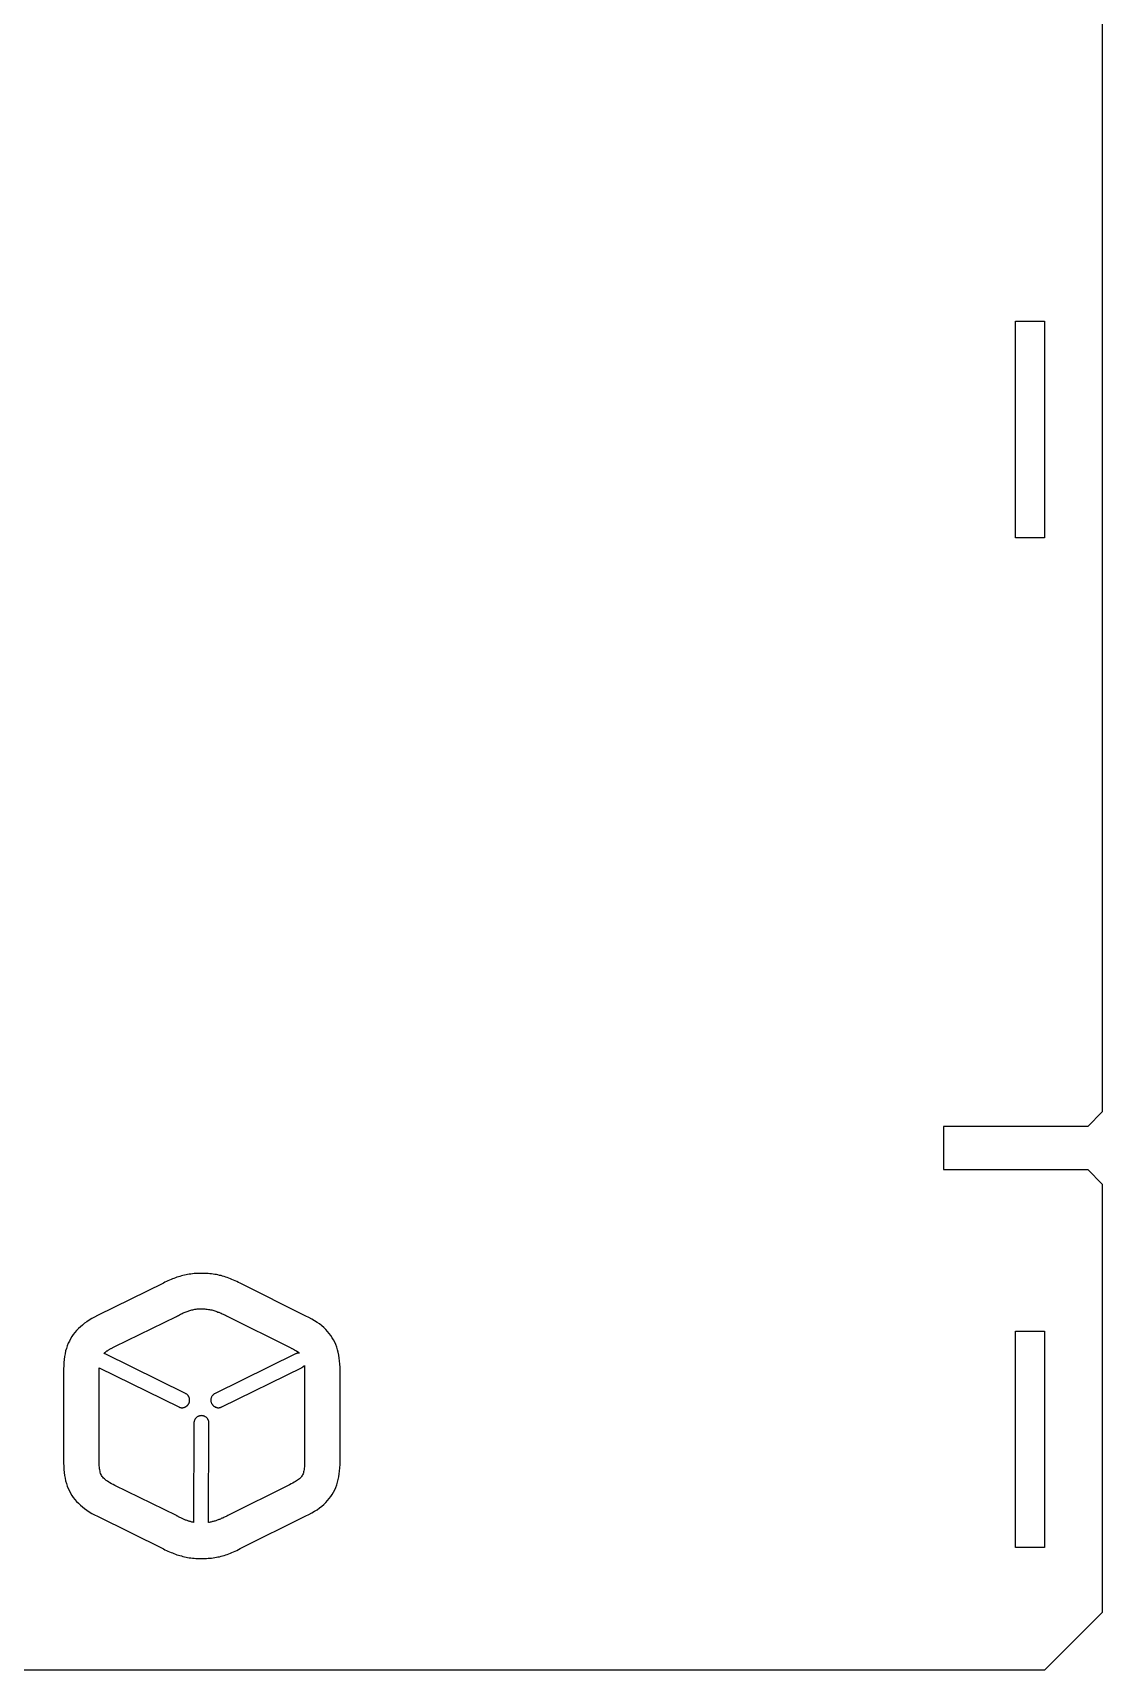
# Model space of a CAD drawing. Header units: inches. Extents: x -144 to 693, y -254 to -25.
# Drawn here: x 117.1 to 191.2, y -253.2 to -139.7 of the extents above; entities that cross this region are included whole.
import ezdxf

# ---------------------------------------------------------------- set-up
doc = ezdxf.new("R2010")
doc.units = ezdxf.units.IN
doc.header["$MEASUREMENT"] = 0
doc.layers.add('Layer 1', color=7, linetype='Continuous')

# ---------------------------------------------------------------- blocks, each defined once
blk = doc.blocks.new('block 11')
at = {"layer": 'Layer 1', "color": 7, "lineweight": 25, "true_color": 0xffffff}
blk.add_lwpolyline([(191.15, -38.4), (191.15, -214.5)], dxfattribs=at)
blk = doc.blocks.new('block 12')
at = {"layer": 'Layer 1', "color": 7, "lineweight": 25, "true_color": 0xffffff}
blk.add_lwpolyline([(190.15, -215.5), (191.15, -214.5)], dxfattribs=at)
blk = doc.blocks.new('block 13')
at = {"layer": 'Layer 1', "color": 7, "lineweight": 25, "true_color": 0xffffff}
blk.add_lwpolyline([(190.15, -215.5), (180.15, -215.5)], dxfattribs=at)
blk = doc.blocks.new('block 14')
at = {"layer": 'Layer 1', "color": 7, "lineweight": 25, "true_color": 0xffffff}
blk.add_lwpolyline([(180.15, -215.5), (180.15, -218.5)], dxfattribs=at)
blk = doc.blocks.new('block 15')
at = {"layer": 'Layer 1', "color": 7, "lineweight": 25, "true_color": 0xffffff}
blk.add_lwpolyline([(180.15, -218.5), (190.15, -218.5)], dxfattribs=at)
blk = doc.blocks.new('block 16')
at = {"layer": 'Layer 1', "color": 7, "lineweight": 25, "true_color": 0xffffff}
blk.add_lwpolyline([(191.15, -219.5), (190.15, -218.5)], dxfattribs=at)
blk = doc.blocks.new('block 17')
at = {"layer": 'Layer 1', "color": 7, "lineweight": 25, "true_color": 0xffffff}
blk.add_lwpolyline([(191.15, -219.5), (191.15, -249.2)], dxfattribs=at)
blk = doc.blocks.new('block 18')
at = {"layer": 'Layer 1', "color": 7, "lineweight": 25, "true_color": 0xffffff}
blk.add_lwpolyline([(187.15, -253.2), (191.15, -249.2)], dxfattribs=at)
blk = doc.blocks.new('block 19')
at = {"layer": 'Layer 1', "color": 7, "lineweight": 25, "true_color": 0xffffff}
blk.add_lwpolyline([(187.15, -253.2), (28.75, -253.2)], dxfattribs=at)
blk = doc.blocks.new('block 48')
at = {"layer": 'Layer 1', "color": 7, "lineweight": 25, "true_color": 0xffffff}
blk.add_lwpolyline([(187.15, -244.7), (185.15, -244.7)], dxfattribs=at)
blk = doc.blocks.new('block 49')
at = {"layer": 'Layer 1', "color": 7, "lineweight": 25, "true_color": 0xffffff}
blk.add_lwpolyline([(187.15, -229.7), (187.15, -244.7)], dxfattribs=at)
blk = doc.blocks.new('block 50')
at = {"layer": 'Layer 1', "color": 7, "lineweight": 25, "true_color": 0xffffff}
blk.add_lwpolyline([(185.15, -229.7), (187.15, -229.7)], dxfattribs=at)
blk = doc.blocks.new('block 51')
at = {"layer": 'Layer 1', "color": 7, "lineweight": 25, "true_color": 0xffffff}
blk.add_lwpolyline([(185.15, -244.7), (185.15, -229.7)], dxfattribs=at)
blk = doc.blocks.new('block 52')
at = {"layer": 'Layer 1', "color": 7, "lineweight": 25, "true_color": 0xffffff}
blk.add_lwpolyline([(187.15, -174.7), (185.15, -174.7)], dxfattribs=at)
blk = doc.blocks.new('block 53')
at = {"layer": 'Layer 1', "color": 7, "lineweight": 25, "true_color": 0xffffff}
blk.add_lwpolyline([(187.15, -159.7), (187.15, -174.7)], dxfattribs=at)
blk = doc.blocks.new('block 54')
at = {"layer": 'Layer 1', "color": 7, "lineweight": 25, "true_color": 0xffffff}
blk.add_lwpolyline([(185.15, -159.7), (187.15, -159.7)], dxfattribs=at)
blk = doc.blocks.new('block 55')
at = {"layer": 'Layer 1', "color": 7, "lineweight": 25, "true_color": 0xffffff}
blk.add_lwpolyline([(185.15, -174.7), (185.15, -159.7)], dxfattribs=at)
blk = doc.blocks.new('block 79')
at = {"layer": 'Layer 1', "color": 7, "lineweight": 25, "true_color": 0xffffff}
blk.add_lwpolyline([(121.53, -242.53), (126.11, -244.79)], dxfattribs=at)
blk = doc.blocks.new('block 80')
at = {"layer": 'Layer 1', "color": 7, "lineweight": 25, "true_color": 0xffffff}
blk.add_lwpolyline([(131.43, -244.77), (135.98, -242.5)], dxfattribs=at)
blk = doc.blocks.new('block 81')
at = {"layer": 'Layer 1', "color": 7, "lineweight": 25, "true_color": 0xffffff}
blk.add_lwpolyline([(138.34, -238.71), (138.34, -235.92)], dxfattribs=at)
blk = doc.blocks.new('block 82')
at = {"layer": 'Layer 1', "color": 7, "lineweight": 25, "true_color": 0xffffff}
blk.add_lwpolyline([(138.34, -235.92), (138.34, -235.23)], dxfattribs=at)
blk = doc.blocks.new('block 83')
at = {"layer": 'Layer 1', "color": 7, "lineweight": 25, "true_color": 0xffffff}
blk.add_lwpolyline([(138.34, -235.23), (138.34, -232.44)], dxfattribs=at)
blk = doc.blocks.new('block 84')
at = {"layer": 'Layer 1', "color": 7, "lineweight": 25, "true_color": 0xffffff}
blk.add_lwpolyline([(135.98, -228.65), (131.43, -226.38)], dxfattribs=at)
blk = doc.blocks.new('block 85')
at = {"layer": 'Layer 1', "color": 7, "lineweight": 25, "true_color": 0xffffff}
blk.add_lwpolyline([(126.11, -226.36), (121.53, -228.62)], dxfattribs=at)
blk = doc.blocks.new('block 86')
at = {"layer": 'Layer 1', "color": 7, "lineweight": 25, "true_color": 0xffffff}
blk.add_lwpolyline([(119.19, -232.31), (119.19, -234.62)], dxfattribs=at)
blk = doc.blocks.new('block 87')
at = {"layer": 'Layer 1', "color": 7, "lineweight": 25, "true_color": 0xffffff}
blk.add_lwpolyline([(119.19, -234.62), (119.19, -236.54)], dxfattribs=at)
blk = doc.blocks.new('block 88')
at = {"layer": 'Layer 1', "color": 7, "lineweight": 25, "true_color": 0xffffff}
blk.add_lwpolyline([(119.19, -236.54), (119.19, -238.84)], dxfattribs=at)
blk = doc.blocks.new('block 89')
at = {"layer": 'Layer 1', "color": 7, "lineweight": 25, "true_color": 0xffffff}
blk.add_lwpolyline([(122.74, -230.76), (127, -228.67)], dxfattribs=at)
blk = doc.blocks.new('block 90')
at = {"layer": 'Layer 1', "color": 7, "lineweight": 25, "true_color": 0xffffff}
blk.add_lwpolyline([(130.57, -228.67), (134.85, -230.81)], dxfattribs=at)
blk = doc.blocks.new('block 91')
at = {"layer": 'Layer 1', "color": 7, "lineweight": 25, "true_color": 0xffffff}
blk.add_lwpolyline([(135.25, -231.27), (129.68, -234.01)], dxfattribs=at)
blk = doc.blocks.new('block 92')
at = {"layer": 'Layer 1', "color": 7, "lineweight": 25, "true_color": 0xffffff}
blk.add_lwpolyline([(130.14, -234.95), (135.71, -232.21)], dxfattribs=at)
blk = doc.blocks.new('block 93')
at = {"layer": 'Layer 1', "color": 7, "lineweight": 25, "true_color": 0xffffff}
blk.add_lwpolyline([(135.88, -232.51), (135.88, -235.23)], dxfattribs=at)
blk = doc.blocks.new('block 94')
at = {"layer": 'Layer 1', "color": 7, "lineweight": 25, "true_color": 0xffffff}
blk.add_lwpolyline([(135.88, -235.23), (135.88, -235.92)], dxfattribs=at)
blk = doc.blocks.new('block 95')
at = {"layer": 'Layer 1', "color": 7, "lineweight": 25, "true_color": 0xffffff}
blk.add_lwpolyline([(135.88, -235.92), (135.88, -238.64)], dxfattribs=at)
blk = doc.blocks.new('block 96')
at = {"layer": 'Layer 1', "color": 7, "lineweight": 25, "true_color": 0xffffff}
blk.add_lwpolyline([(134.85, -240.34), (130.57, -242.48)], dxfattribs=at)
blk = doc.blocks.new('block 97')
at = {"layer": 'Layer 1', "color": 7, "lineweight": 25, "true_color": 0xffffff}
blk.add_lwpolyline([(129.22, -242.96), (129.26, -236.08)], dxfattribs=at)
blk = doc.blocks.new('block 98')
at = {"layer": 'Layer 1', "color": 7, "lineweight": 25, "true_color": 0xffffff}
blk.add_lwpolyline([(128.22, -236.07), (128.19, -242.95)], dxfattribs=at)
blk = doc.blocks.new('block 99')
at = {"layer": 'Layer 1', "color": 7, "lineweight": 25, "true_color": 0xffffff}
blk.add_lwpolyline([(127, -242.48), (122.74, -240.39)], dxfattribs=at)
blk = doc.blocks.new('block 100')
at = {"layer": 'Layer 1', "color": 7, "lineweight": 25, "true_color": 0xffffff}
blk.add_lwpolyline([(121.65, -238.54), (121.65, -236.47)], dxfattribs=at)
blk = doc.blocks.new('block 101')
at = {"layer": 'Layer 1', "color": 7, "lineweight": 25, "true_color": 0xffffff}
blk.add_lwpolyline([(121.65, -236.47), (121.65, -234.68)], dxfattribs=at)
blk = doc.blocks.new('block 102')
at = {"layer": 'Layer 1', "color": 7, "lineweight": 25, "true_color": 0xffffff}
blk.add_lwpolyline([(121.65, -234.68), (121.65, -232.61)], dxfattribs=at)
blk = doc.blocks.new('block 103')
at = {"layer": 'Layer 1', "color": 7, "lineweight": 25, "true_color": 0xffffff}
blk.add_lwpolyline([(121.66, -232.24), (127.17, -234.95)], dxfattribs=at)
blk = doc.blocks.new('block 104')
at = {"layer": 'Layer 1', "color": 7, "lineweight": 25, "true_color": 0xffffff}
blk.add_lwpolyline([(127.63, -234.01), (122.06, -231.27)], dxfattribs=at)
blk = doc.blocks.new('block 137')
at = {"layer": 'Layer 1', "color": 7, "lineweight": 25, "true_color": 0xffffff}
blk.add_lwpolyline([(126.11, -244.79), (126.21, -244.85), (126.32, -244.9), (126.42, -244.94), (126.52, -244.99), (126.63, -245.03), (126.73, -245.07), (126.83, -245.11), (126.94, -245.15), (127.04, -245.19), (127.15, -245.22), (127.25, -245.25), (127.36, -245.28), (127.46, -245.31), (127.57, -245.34), (127.67, -245.36), (127.78, -245.38), (127.89, -245.4), (128, -245.41), (128.11, -245.43), (128.23, -245.44), (128.34, -245.45), (128.46, -245.45), (128.58, -245.46), (128.69, -245.46)], dxfattribs=at)
blk = doc.blocks.new('block 138')
at = {"layer": 'Layer 1', "color": 7, "lineweight": 25, "true_color": 0xffffff}
blk.add_lwpolyline([(128.69, -245.46), (128.83, -245.46), (128.96, -245.45), (129.08, -245.45), (129.2, -245.44), (129.32, -245.43), (129.44, -245.42), (129.55, -245.41), (129.67, -245.39), (129.78, -245.37), (129.88, -245.35), (129.99, -245.33), (130.1, -245.3), (130.2, -245.27), (130.31, -245.24), (130.42, -245.2), (130.52, -245.17), (130.63, -245.13), (130.74, -245.09), (130.85, -245.04), (130.96, -244.99), (131.07, -244.94), (131.19, -244.89), (131.31, -244.83), (131.43, -244.77)], dxfattribs=at)
blk = doc.blocks.new('block 139')
at = {"layer": 'Layer 1', "color": 7, "lineweight": 25, "true_color": 0xffffff}
blk.add_lwpolyline([(135.98, -242.5), (136.19, -242.4), (136.38, -242.29), (136.57, -242.18), (136.75, -242.07), (136.91, -241.95), (137.07, -241.83), (137.21, -241.7), (137.35, -241.57), (137.48, -241.44), (137.59, -241.3), (137.7, -241.16), (137.8, -241.01), (137.89, -240.85), (137.97, -240.69), (138.04, -240.53), (138.11, -240.35), (138.17, -240.17), (138.21, -239.99), (138.25, -239.8), (138.29, -239.59), (138.31, -239.39), (138.33, -239.17), (138.34, -238.95), (138.34, -238.71)], dxfattribs=at)
blk = doc.blocks.new('block 140')
at = {"layer": 'Layer 1', "color": 7, "lineweight": 25, "true_color": 0xffffff}
blk.add_lwpolyline([(138.34, -232.44), (138.34, -232.2), (138.33, -231.98), (138.31, -231.76), (138.29, -231.56), (138.25, -231.36), (138.21, -231.16), (138.17, -230.98), (138.11, -230.8), (138.04, -230.63), (137.97, -230.46), (137.89, -230.3), (137.8, -230.15), (137.7, -230), (137.59, -229.85), (137.48, -229.71), (137.35, -229.58), (137.21, -229.45), (137.07, -229.33), (136.91, -229.2), (136.75, -229.09), (136.57, -228.97), (136.38, -228.86), (136.19, -228.75), (135.98, -228.65)], dxfattribs=at)
blk = doc.blocks.new('block 141')
at = {"layer": 'Layer 1', "color": 7, "lineweight": 25, "true_color": 0xffffff}
blk.add_lwpolyline([(131.43, -226.38), (131.31, -226.32), (131.19, -226.26), (131.07, -226.21), (130.96, -226.16), (130.85, -226.11), (130.74, -226.07), (130.63, -226.02), (130.52, -225.98), (130.42, -225.95), (130.31, -225.91), (130.2, -225.88), (130.1, -225.85), (129.99, -225.83), (129.88, -225.8), (129.78, -225.78), (129.67, -225.76), (129.55, -225.75), (129.44, -225.73), (129.32, -225.72), (129.2, -225.71), (129.08, -225.7), (128.96, -225.7), (128.83, -225.69), (128.69, -225.69)], dxfattribs=at)
blk = doc.blocks.new('block 142')
at = {"layer": 'Layer 1', "color": 7, "lineweight": 25, "true_color": 0xffffff}
blk.add_lwpolyline([(128.69, -225.69), (128.58, -225.69), (128.46, -225.7), (128.34, -225.7), (128.23, -225.71), (128.11, -225.72), (128, -225.74), (127.89, -225.75), (127.78, -225.77), (127.67, -225.79), (127.57, -225.82), (127.46, -225.84), (127.36, -225.87), (127.25, -225.9), (127.15, -225.93), (127.04, -225.96), (126.94, -226), (126.83, -226.04), (126.73, -226.08), (126.63, -226.12), (126.52, -226.16), (126.42, -226.21), (126.32, -226.26), (126.21, -226.31), (126.11, -226.36)], dxfattribs=at)
blk = doc.blocks.new('block 143')
at = {"layer": 'Layer 1', "color": 7, "lineweight": 25, "true_color": 0xffffff}
blk.add_lwpolyline([(121.53, -228.62), (121.33, -228.72), (121.15, -228.82), (120.97, -228.93), (120.8, -229.04), (120.64, -229.15), (120.49, -229.27), (120.35, -229.39), (120.21, -229.52), (120.09, -229.65), (119.97, -229.79), (119.86, -229.93), (119.76, -230.07), (119.67, -230.22), (119.59, -230.38), (119.51, -230.54), (119.44, -230.71), (119.38, -230.89), (119.33, -231.07), (119.29, -231.26), (119.25, -231.45), (119.23, -231.66), (119.21, -231.87), (119.2, -232.09), (119.19, -232.31)], dxfattribs=at)
blk = doc.blocks.new('block 144')
at = {"layer": 'Layer 1', "color": 7, "lineweight": 25, "true_color": 0xffffff}
blk.add_lwpolyline([(119.19, -238.84), (119.2, -239.06), (119.21, -239.28), (119.23, -239.49), (119.25, -239.7), (119.29, -239.89), (119.33, -240.08), (119.38, -240.26), (119.44, -240.44), (119.51, -240.61), (119.59, -240.77), (119.67, -240.93), (119.76, -241.08), (119.86, -241.23), (119.97, -241.37), (120.09, -241.5), (120.21, -241.63), (120.35, -241.76), (120.49, -241.88), (120.64, -242), (120.8, -242.11), (120.97, -242.22), (121.15, -242.33), (121.33, -242.43), (121.53, -242.53)], dxfattribs=at)
blk = doc.blocks.new('block 145')
at = {"layer": 'Layer 1', "color": 7, "lineweight": 25, "true_color": 0xffffff}
blk.add_lwpolyline([(127, -228.67), (127.07, -228.63), (127.14, -228.6), (127.21, -228.56), (127.28, -228.53), (127.35, -228.5), (127.41, -228.47), (127.48, -228.43), (127.55, -228.41), (127.61, -228.38), (127.68, -228.35), (127.74, -228.33), (127.81, -228.3), (127.87, -228.28), (127.94, -228.26), (128.01, -228.24), (128.08, -228.22), (128.15, -228.21), (128.22, -228.19), (128.29, -228.18), (128.37, -228.17), (128.45, -228.16), (128.53, -228.16), (128.61, -228.15), (128.69, -228.15)], dxfattribs=at)
blk = doc.blocks.new('block 146')
at = {"layer": 'Layer 1', "color": 7, "lineweight": 25, "true_color": 0xffffff}
blk.add_lwpolyline([(128.69, -228.15), (128.79, -228.15), (128.88, -228.16), (128.97, -228.16), (129.05, -228.17), (129.13, -228.18), (129.22, -228.19), (129.29, -228.2), (129.37, -228.22), (129.45, -228.23), (129.52, -228.25), (129.59, -228.27), (129.67, -228.29), (129.74, -228.32), (129.81, -228.34), (129.88, -228.37), (129.95, -228.39), (130.03, -228.42), (130.1, -228.46), (130.17, -228.49), (130.25, -228.52), (130.33, -228.56), (130.4, -228.59), (130.48, -228.63), (130.57, -228.67)], dxfattribs=at)
blk = doc.blocks.new('block 147')
at = {"layer": 'Layer 1', "color": 7, "lineweight": 25, "true_color": 0xffffff}
blk.add_lwpolyline([(134.85, -230.81), (134.89, -230.83), (134.93, -230.85), (134.96, -230.87), (135, -230.89), (135.03, -230.91), (135.07, -230.92), (135.1, -230.94), (135.13, -230.96), (135.16, -230.98), (135.19, -230.99), (135.22, -231.01), (135.25, -231.03), (135.28, -231.04), (135.3, -231.06), (135.33, -231.08), (135.36, -231.09), (135.38, -231.11), (135.4, -231.13), (135.43, -231.14), (135.45, -231.16), (135.47, -231.18), (135.49, -231.19), (135.51, -231.21), (135.53, -231.23)], dxfattribs=at)
blk = doc.blocks.new('block 148')
at = {"layer": 'Layer 1', "color": 7, "lineweight": 25, "true_color": 0xffffff}
blk.add_lwpolyline([(135.53, -231.23), (135.52, -231.22), (135.51, -231.22), (135.5, -231.22), (135.48, -231.22), (135.47, -231.22), (135.46, -231.22), (135.45, -231.22), (135.44, -231.22), (135.43, -231.23), (135.41, -231.23), (135.4, -231.23), (135.39, -231.23), (135.38, -231.23), (135.37, -231.23), (135.36, -231.24), (135.34, -231.24), (135.33, -231.24), (135.32, -231.25), (135.31, -231.25), (135.3, -231.26), (135.29, -231.26), (135.27, -231.26), (135.26, -231.27), (135.25, -231.27)], dxfattribs=at)
blk = doc.blocks.new('block 149')
at = {"layer": 'Layer 1', "color": 7, "lineweight": 25, "true_color": 0xffffff}
blk.add_lwpolyline([(129.68, -234.01), (129.65, -234.03), (129.62, -234.05), (129.59, -234.07), (129.57, -234.09), (129.54, -234.11), (129.52, -234.14), (129.5, -234.17), (129.48, -234.19), (129.46, -234.22), (129.44, -234.25), (129.43, -234.28), (129.42, -234.31), (129.41, -234.34), (129.4, -234.38), (129.4, -234.41), (129.39, -234.44), (129.39, -234.48), (129.39, -234.51), (129.4, -234.54), (129.4, -234.58), (129.41, -234.61), (129.42, -234.64), (129.43, -234.68), (129.44, -234.71)], dxfattribs=at)
blk = doc.blocks.new('block 150')
at = {"layer": 'Layer 1', "color": 7, "lineweight": 25, "true_color": 0xffffff}
blk.add_lwpolyline([(129.44, -234.71), (129.46, -234.73), (129.47, -234.75), (129.48, -234.77), (129.5, -234.79), (129.51, -234.81), (129.53, -234.83), (129.55, -234.85), (129.56, -234.87), (129.58, -234.88), (129.6, -234.9), (129.62, -234.91), (129.64, -234.92), (129.66, -234.93), (129.68, -234.95), (129.7, -234.96), (129.73, -234.96), (129.75, -234.97), (129.77, -234.98), (129.79, -234.99), (129.82, -234.99), (129.84, -234.99), (129.86, -235), (129.89, -235), (129.91, -235)], dxfattribs=at)
blk = doc.blocks.new('block 151')
at = {"layer": 'Layer 1', "color": 7, "lineweight": 25, "true_color": 0xffffff}
blk.add_lwpolyline([(129.91, -235), (129.92, -235), (129.93, -235), (129.94, -235), (129.95, -235), (129.96, -235), (129.97, -235), (129.98, -234.99), (129.99, -234.99), (130, -234.99), (130.01, -234.99), (130.02, -234.99), (130.03, -234.99), (130.04, -234.98), (130.05, -234.98), (130.06, -234.98), (130.06, -234.98), (130.07, -234.97), (130.08, -234.97), (130.09, -234.97), (130.1, -234.96), (130.11, -234.96), (130.12, -234.95), (130.13, -234.95), (130.14, -234.95)], dxfattribs=at)
blk = doc.blocks.new('block 152')
at = {"layer": 'Layer 1', "color": 7, "lineweight": 25, "true_color": 0xffffff}
blk.add_lwpolyline([(135.71, -232.21), (135.72, -232.2), (135.73, -232.2), (135.73, -232.19), (135.74, -232.19), (135.75, -232.19), (135.76, -232.18), (135.76, -232.18), (135.77, -232.17), (135.78, -232.17), (135.78, -232.16), (135.79, -232.16), (135.8, -232.15), (135.81, -232.15), (135.81, -232.14), (135.82, -232.14), (135.82, -232.13), (135.83, -232.12), (135.84, -232.12), (135.84, -232.11), (135.85, -232.11), (135.86, -232.1), (135.86, -232.09), (135.87, -232.09), (135.87, -232.08)], dxfattribs=at)
blk = doc.blocks.new('block 153')
at = {"layer": 'Layer 1', "color": 7, "lineweight": 25, "true_color": 0xffffff}
blk.add_lwpolyline([(135.87, -232.08), (135.87, -232.1), (135.87, -232.11), (135.87, -232.13), (135.88, -232.15), (135.88, -232.16), (135.88, -232.18), (135.88, -232.2), (135.88, -232.21), (135.88, -232.23), (135.88, -232.25), (135.88, -232.27), (135.88, -232.28), (135.88, -232.3), (135.88, -232.32), (135.88, -232.34), (135.88, -232.36), (135.88, -232.37), (135.88, -232.39), (135.88, -232.41), (135.88, -232.43), (135.88, -232.45), (135.88, -232.47), (135.88, -232.49), (135.88, -232.51)], dxfattribs=at)
blk = doc.blocks.new('block 154')
at = {"layer": 'Layer 1', "color": 7, "lineweight": 25, "true_color": 0xffffff}
blk.add_lwpolyline([(135.88, -238.64), (135.88, -238.77), (135.88, -238.89), (135.88, -239), (135.87, -239.1), (135.86, -239.2), (135.85, -239.29), (135.84, -239.37), (135.82, -239.45), (135.8, -239.52), (135.78, -239.59), (135.75, -239.65), (135.72, -239.71), (135.68, -239.77), (135.64, -239.82), (135.59, -239.87), (135.53, -239.93), (135.47, -239.98), (135.4, -240.02), (135.33, -240.07), (135.25, -240.12), (135.16, -240.17), (135.07, -240.23), (134.96, -240.28), (134.85, -240.34)], dxfattribs=at)
blk = doc.blocks.new('block 155')
at = {"layer": 'Layer 1', "color": 7, "lineweight": 25, "true_color": 0xffffff}
blk.add_lwpolyline([(130.57, -242.48), (130.5, -242.51), (130.44, -242.54), (130.39, -242.57), (130.33, -242.59), (130.27, -242.62), (130.21, -242.65), (130.16, -242.67), (130.1, -242.69), (130.05, -242.72), (129.99, -242.74), (129.94, -242.76), (129.89, -242.78), (129.83, -242.8), (129.78, -242.82), (129.73, -242.84), (129.67, -242.86), (129.62, -242.87), (129.56, -242.89), (129.51, -242.9), (129.45, -242.92), (129.4, -242.93), (129.34, -242.94), (129.28, -242.95), (129.22, -242.96)], dxfattribs=at)
blk = doc.blocks.new('block 156')
at = {"layer": 'Layer 1', "color": 7, "lineweight": 25, "true_color": 0xffffff}
blk.add_lwpolyline([(129.26, -236.08), (129.26, -236.04), (129.25, -236.01), (129.25, -235.97), (129.24, -235.94), (129.23, -235.91), (129.22, -235.87), (129.2, -235.84), (129.19, -235.81), (129.17, -235.79), (129.15, -235.76), (129.13, -235.73), (129.11, -235.71), (129.08, -235.69), (129.06, -235.66), (129.03, -235.64), (129, -235.63), (128.97, -235.61), (128.94, -235.6), (128.91, -235.58), (128.88, -235.57), (128.85, -235.57), (128.81, -235.56), (128.78, -235.56), (128.74, -235.55)], dxfattribs=at)
blk = doc.blocks.new('block 157')
at = {"layer": 'Layer 1', "color": 7, "lineweight": 25, "true_color": 0xffffff}
blk.add_open_spline([(128.74, -235.55), (128.74, -235.55), (128.74, -235.55), (128.74, -235.55), (128.74, -235.55), (128.74, -235.55), (128.74, -235.55), (128.74, -235.55), (128.74, -235.55), (128.74, -235.55), (128.74, -235.55), (128.74, -235.55), (128.74, -235.55), (128.74, -235.55), (128.74, -235.55), (128.74, -235.55), (128.74, -235.55), (128.74, -235.55), (128.74, -235.55), (128.74, -235.55), (128.74, -235.55), (128.74, -235.55), (128.74, -235.55), (128.74, -235.55), (128.74, -235.55), (128.74, -235.55), (128.74, -235.55), (128.74, -235.55), (128.74, -235.55), (128.74, -235.55), (128.74, -235.55), (128.74, -235.55), (128.74, -235.55), (128.74, -235.55), (128.74, -235.55), (128.74, -235.55), (128.74, -235.55), (128.74, -235.55), (128.74, -235.55), (128.74, -235.55), (128.74, -235.55), (128.74, -235.55), (128.74, -235.55), (128.74, -235.55), (128.74, -235.55), (128.74, -235.55), (128.74, -235.55), (128.74, -235.55), (128.74, -235.55)], degree=3, knots=[0, 0, 0, 0, 1, 1, 1, 2, 2, 2, 3, 3, 3, 4, 4, 4, 5, 5, 5, 6, 6, 6, 7, 7, 7, 8, 8, 8, 9, 9, 9, 10, 10, 10, 11, 11, 11, 12, 12, 12, 13, 13, 13, 14, 14, 14, 15, 15, 15, 16, 16, 16, 16], dxfattribs=at)
blk = doc.blocks.new('block 158')
at = {"layer": 'Layer 1', "color": 7, "lineweight": 25, "true_color": 0xffffff}
blk.add_lwpolyline([(128.74, -235.55), (128.7, -235.56), (128.67, -235.56), (128.63, -235.56), (128.6, -235.57), (128.57, -235.58), (128.54, -235.6), (128.51, -235.61), (128.48, -235.62), (128.45, -235.64), (128.42, -235.66), (128.4, -235.68), (128.37, -235.71), (128.35, -235.73), (128.33, -235.76), (128.31, -235.78), (128.29, -235.81), (128.27, -235.84), (128.26, -235.87), (128.25, -235.9), (128.24, -235.93), (128.23, -235.97), (128.22, -236), (128.22, -236.04), (128.22, -236.07)], dxfattribs=at)
blk = doc.blocks.new('block 159')
at = {"layer": 'Layer 1', "color": 7, "lineweight": 25, "true_color": 0xffffff}
blk.add_lwpolyline([(128.19, -242.95), (128.13, -242.94), (128.08, -242.93), (128.03, -242.92), (127.98, -242.9), (127.93, -242.89), (127.88, -242.87), (127.83, -242.86), (127.79, -242.84), (127.74, -242.82), (127.69, -242.8), (127.64, -242.79), (127.59, -242.77), (127.55, -242.75), (127.5, -242.72), (127.45, -242.7), (127.4, -242.68), (127.35, -242.66), (127.3, -242.63), (127.25, -242.61), (127.2, -242.58), (127.15, -242.56), (127.1, -242.53), (127.05, -242.51), (127, -242.48)], dxfattribs=at)
blk = doc.blocks.new('block 160')
at = {"layer": 'Layer 1', "color": 7, "lineweight": 25, "true_color": 0xffffff}
blk.add_lwpolyline([(122.74, -240.39), (122.62, -240.33), (122.5, -240.27), (122.4, -240.21), (122.31, -240.16), (122.22, -240.1), (122.14, -240.05), (122.07, -239.99), (122.01, -239.94), (121.95, -239.88), (121.9, -239.82), (121.86, -239.76), (121.82, -239.7), (121.78, -239.63), (121.75, -239.56), (121.73, -239.48), (121.71, -239.4), (121.69, -239.32), (121.68, -239.23), (121.67, -239.13), (121.66, -239.03), (121.66, -238.92), (121.66, -238.8), (121.65, -238.68), (121.65, -238.54)], dxfattribs=at)
blk = doc.blocks.new('block 161')
at = {"layer": 'Layer 1', "color": 7, "lineweight": 25, "true_color": 0xffffff}
blk.add_lwpolyline([(121.65, -232.61), (121.65, -232.59), (121.65, -232.58), (121.65, -232.56), (121.65, -232.54), (121.65, -232.53), (121.65, -232.51), (121.65, -232.49), (121.65, -232.48), (121.65, -232.46), (121.65, -232.45), (121.65, -232.43), (121.65, -232.41), (121.65, -232.4), (121.65, -232.38), (121.66, -232.37), (121.66, -232.35), (121.66, -232.34), (121.66, -232.32), (121.66, -232.31), (121.66, -232.29), (121.66, -232.28), (121.66, -232.26), (121.66, -232.25), (121.66, -232.24)], dxfattribs=at)
blk = doc.blocks.new('block 162')
at = {"layer": 'Layer 1', "color": 7, "lineweight": 25, "true_color": 0xffffff}
blk.add_lwpolyline([(127.17, -234.95), (127.18, -234.95), (127.19, -234.95), (127.2, -234.96), (127.21, -234.96), (127.22, -234.97), (127.23, -234.97), (127.24, -234.97), (127.25, -234.98), (127.26, -234.98), (127.26, -234.98), (127.27, -234.98), (127.28, -234.99), (127.29, -234.99), (127.3, -234.99), (127.31, -234.99), (127.32, -234.99), (127.33, -234.99), (127.34, -235), (127.35, -235), (127.36, -235), (127.37, -235), (127.38, -235), (127.39, -235), (127.4, -235)], dxfattribs=at)
blk = doc.blocks.new('block 163')
at = {"layer": 'Layer 1', "color": 7, "lineweight": 25, "true_color": 0xffffff}
blk.add_lwpolyline([(127.4, -235), (127.42, -235), (127.45, -235), (127.47, -234.99), (127.49, -234.99), (127.52, -234.99), (127.54, -234.98), (127.56, -234.97), (127.59, -234.96), (127.61, -234.96), (127.63, -234.95), (127.65, -234.93), (127.67, -234.92), (127.69, -234.91), (127.71, -234.9), (127.73, -234.88), (127.75, -234.87), (127.77, -234.85), (127.78, -234.83), (127.8, -234.81), (127.81, -234.79), (127.83, -234.77), (127.84, -234.75), (127.85, -234.73), (127.87, -234.71)], dxfattribs=at)
blk = doc.blocks.new('block 164')
at = {"layer": 'Layer 1', "color": 7, "lineweight": 25, "true_color": 0xffffff}
blk.add_lwpolyline([(127.87, -234.71), (127.88, -234.68), (127.89, -234.64), (127.9, -234.61), (127.91, -234.58), (127.92, -234.54), (127.92, -234.51), (127.92, -234.48), (127.92, -234.44), (127.91, -234.41), (127.91, -234.38), (127.9, -234.34), (127.89, -234.31), (127.88, -234.28), (127.87, -234.25), (127.85, -234.22), (127.83, -234.19), (127.81, -234.17), (127.79, -234.14), (127.77, -234.11), (127.74, -234.09), (127.72, -234.07), (127.69, -234.05), (127.66, -234.03), (127.63, -234.01)], dxfattribs=at)
blk = doc.blocks.new('block 165')
at = {"layer": 'Layer 1', "color": 7, "lineweight": 25, "true_color": 0xffffff}
blk.add_lwpolyline([(122.06, -231.27), (122.06, -231.27), (122.05, -231.27), (122.05, -231.27), (122.05, -231.27), (122.04, -231.27), (122.04, -231.27), (122.04, -231.26), (122.03, -231.26), (122.03, -231.26), (122.03, -231.26), (122.02, -231.26), (122.02, -231.26), (122.02, -231.26), (122.01, -231.26), (122.01, -231.25), (122.01, -231.25), (122, -231.25), (122, -231.25), (122, -231.25), (121.99, -231.25), (121.99, -231.25), (121.99, -231.25), (121.98, -231.25), (121.98, -231.25)], dxfattribs=at)
blk = doc.blocks.new('block 166')
at = {"layer": 'Layer 1', "color": 7, "lineweight": 25, "true_color": 0xffffff}
blk.add_lwpolyline([(121.98, -231.25), (122, -231.22), (122.02, -231.2), (122.04, -231.18), (122.07, -231.17), (122.09, -231.15), (122.11, -231.13), (122.14, -231.11), (122.17, -231.09), (122.19, -231.07), (122.22, -231.05), (122.25, -231.03), (122.28, -231.01), (122.32, -230.99), (122.35, -230.97), (122.38, -230.95), (122.42, -230.93), (122.45, -230.91), (122.49, -230.89), (122.53, -230.87), (122.57, -230.85), (122.61, -230.83), (122.65, -230.81), (122.69, -230.79), (122.74, -230.76)], dxfattribs=at)

msp = doc.modelspace()

# ---------------------------------------------------------------- block references
at = {"layer": 'Layer 1'}
for name in ['block 11', 'block 54', 'block 55', 'block 53', 'block 52', 'block 12', 'block 13', 'block 14', 'block 15', 'block 16', 'block 17', 'block 142', 'block 141', 'block 85', 'block 84', 'block 143', 'block 89', 'block 145', 'block 146', 'block 90', 'block 140', 'block 50', 'block 51', 'block 49', 'block 166', 'block 165', 'block 104', 'block 91', 'block 147', 'block 148', 'block 86', 'block 161', 'block 102', 'block 103', 'block 92', 'block 152', 'block 153', 'block 93', 'block 83', 'block 87', 'block 101', 'block 163', 'block 164', 'block 149', 'block 150', 'block 162', 'block 98', 'block 158', 'block 156', 'block 157', 'block 97', 'block 151', 'block 94', 'block 95', 'block 82', 'block 81', 'block 88', 'block 100', 'block 144', 'block 160', 'block 154', 'block 139', 'block 99', 'block 96', 'block 79', 'block 159', 'block 155', 'block 80', 'block 137', 'block 138', 'block 48', 'block 18', 'block 19']:
    msp.add_blockref(name, (0, 0), dxfattribs=at)

doc.saveas('drawing.dxf')
